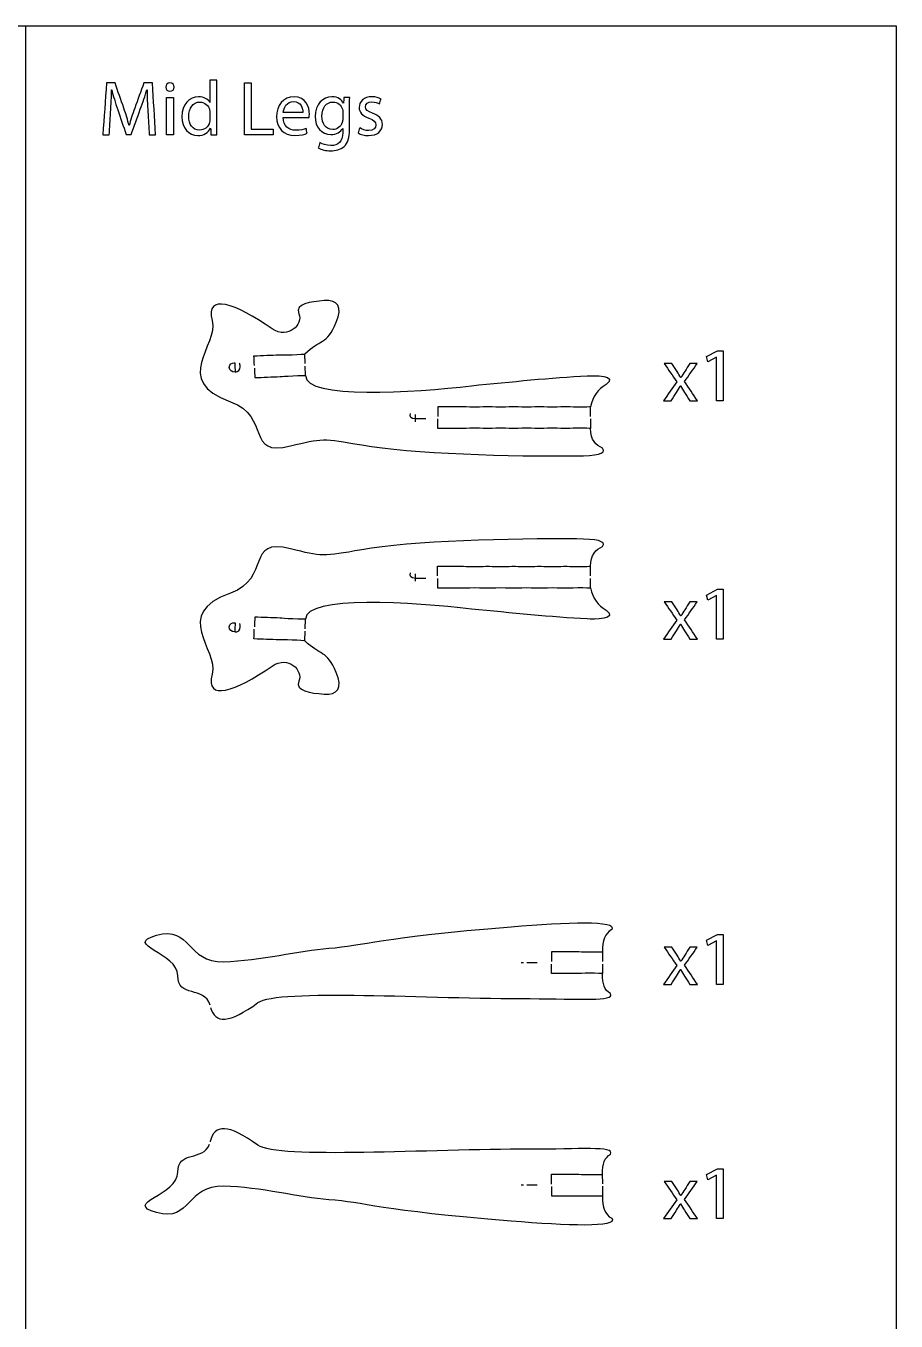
# Model space of a CAD drawing. Extents: x 0 to 710, y 0 to 350.
# Drawn here: x 590 to 710, y 171.9 to 350.4 of the extents above; entities that cross this region are included whole.
import ezdxf

# ---------------------------------------------------------------- set-up
doc = ezdxf.new("R2010")
doc.units = 0
doc.header["$MEASUREMENT"] = 0
doc.layers.add('DEFAULT', color=18, linetype='CONTINUOUS')

msp = doc.modelspace()

# ---------------------------------------------------------------- linework, layer by layer
at = {"layer": 'DEFAULT', "color": 18}
for points in [[(710, 0.35), (0, 0.35), (0, 350.35), (710, 350.35)], [(710, 0.35), (590, 0.35), (590, 350.35), (710, 350.35)]]:
    msp.add_lwpolyline(points, close=True, dxfattribs=at)
at = {"layer": 'DEFAULT', "color": 5}
for points in [[(620.13, 342.49), (621.05, 342.49), (621.05, 336.13), (624.1, 336.13), (624.1, 335.35), (620.13, 335.35)], [(609.41, 340.47), (610.34, 340.47), (610.34, 335.35), (609.41, 335.35)], [(685.25, 304.71), (685.23, 304.71), (684.03, 304.07), (683.85, 304.78), (685.35, 305.58), (686.15, 305.58), (686.15, 298.7), (685.25, 298.7)], [(685.25, 271.87), (685.23, 271.87), (684.03, 271.22), (683.85, 271.93), (685.35, 272.74), (686.15, 272.74), (686.15, 265.86), (685.25, 265.86)], [(685.25, 224.28), (685.23, 224.28), (684.03, 223.64), (683.85, 224.35), (685.35, 225.15), (686.15, 225.15), (686.15, 218.27), (685.25, 218.27)], [(685.25, 192.01), (685.23, 192.01), (684.03, 191.36), (683.85, 192.07), (685.35, 192.87), (686.15, 192.87), (686.15, 186), (685.25, 186)]]:
    msp.add_lwpolyline(points, close=True, dxfattribs=at)
at = {"layer": 'DEFAULT', "color": 1}
for points in [[(628.5, 303.84), (628.45, 305.16)], [(628.56, 302.16), (628.51, 303.48)], [(667.88, 296.54), (667.88, 297.86)], [(667.89, 294.87), (667.89, 296.19)], [(667.88, 274.58), (667.88, 275.91)], [(667.88, 272.91), (667.88, 274.23)], [(628.51, 267.29), (628.56, 268.61)], [(628.45, 265.61), (628.5, 266.94)], [(669.5, 222.76), (669.5, 221.43)], [(669.5, 221.08), (669.49, 219.76)], [(669.48, 192.12), (669.49, 190.79)], [(669.49, 190.45), (669.5, 189.12)]]:
    msp.add_lwpolyline(points, dxfattribs=at)
at = {"layer": 'DEFAULT', "color": 18}
for points in [[(643.72, 295.79), (643.72, 296.81)], [(643.72, 273.83), (643.72, 274.84)], [(658.6, 221.26), (658.28, 221.26)], [(660.52, 221.26), (659.07, 221.26)], [(658.6, 190.61), (658.28, 190.61)], [(660.52, 190.61), (659.07, 190.61)]]:
    msp.add_lwpolyline(points, dxfattribs=at)
at = {"layer": 'DEFAULT', "color": 5}
for points, knots in [([(616.31, 342.87), (616.31, 340.8), (616.31, 338.74), (616.31, 336.68), (616.31, 336.22), (616.32, 335.7), (616.35, 335.35), (616.07, 335.35), (615.79, 335.35), (615.51, 335.35), (615.5, 335.65), (615.49, 335.95), (615.47, 336.24), (615.47, 336.24), (615.46, 336.24), (615.45, 336.24), (615.17, 335.67), (614.54, 335.24), (613.7, 335.24), (612.47, 335.24), (611.51, 336.28), (611.51, 337.84), (611.5, 339.54), (612.56, 340.59), (613.81, 340.59), (614.59, 340.59), (615.12, 340.22), (615.36, 339.81), (615.36, 339.81), (615.37, 339.81), (615.38, 339.81), (615.38, 340.83), (615.38, 341.85), (615.38, 342.87), (615.69, 342.87), (616, 342.87), (616.31, 342.87)], [2.641, 2.641, 2.641, 2.641, 20.189, 20.189, 20.189, 21.189, 21.189, 21.189, 23.559, 23.559, 23.559, 26.080857, 26.080857, 26.080857, 26.140857, 26.140857, 26.140857, 27.140857, 27.140857, 27.140857, 28.140857, 28.140857, 28.140857, 29.140857, 29.140857, 29.140857, 30.140857, 30.140857, 30.140857, 30.200857, 30.200857, 30.200857, 38.868857, 38.868857, 38.868857, 41.509857, 41.509857, 41.509857, 41.509857]), ([(606.82, 338.49), (606.76, 339.48), (606.7, 340.68), (606.71, 341.56), (606.7, 341.56), (606.69, 341.56), (606.68, 341.56), (606.43, 340.73), (606.14, 339.84), (605.78, 338.86), (605.36, 337.7), (604.94, 336.55), (604.52, 335.39), (604.29, 335.39), (604.05, 335.39), (603.82, 335.39), (603.44, 336.53), (603.05, 337.66), (602.67, 338.79), (602.33, 339.8), (602.04, 340.72), (601.84, 341.56), (601.83, 341.56), (601.83, 341.56), (601.82, 341.56), (601.8, 340.68), (601.75, 339.48), (601.68, 338.41), (601.62, 337.39), (601.56, 336.37), (601.49, 335.35), (601.2, 335.35), (600.91, 335.35), (600.61, 335.35), (600.78, 337.73), (600.95, 340.11), (601.11, 342.49), (601.5, 342.49), (601.89, 342.49), (602.29, 342.49), (602.69, 341.34), (603.1, 340.19), (603.5, 339.04), (603.8, 338.16), (604.04, 337.37), (604.22, 336.63), (604.23, 336.63), (604.24, 336.63), (604.25, 336.63), (604.43, 337.35), (604.69, 338.14), (605.01, 339.04), (605.43, 340.19), (605.85, 341.34), (606.28, 342.49), (606.67, 342.49), (607.06, 342.49), (607.45, 342.49), (607.6, 340.11), (607.75, 337.73), (607.89, 335.35), (607.59, 335.35), (607.3, 335.35), (607, 335.35), (606.94, 336.4), (606.88, 337.44), (606.82, 338.49)], [8.894633, 8.894633, 8.894633, 8.894633, 9.894633, 9.894633, 9.894633, 9.984633, 9.984633, 9.984633, 10.984633, 10.984633, 10.984633, 21.42403, 21.42403, 21.42403, 23.40303, 23.40303, 23.40303, 33.573396, 33.573396, 33.573396, 34.573396, 34.573396, 34.573396, 34.632396, 34.632396, 34.632396, 35.632396, 35.632396, 35.632396, 44.319134, 44.319134, 44.319134, 46.809134, 46.809134, 46.809134, 67.077238, 67.077238, 67.077238, 70.407238, 70.407238, 70.407238, 80.776638, 80.776638, 80.776638, 81.776638, 81.776638, 81.776638, 81.866638, 81.866638, 81.866638, 82.866638, 82.866638, 82.866638, 93.287235, 93.287235, 93.287235, 96.617235, 96.617235, 96.617235, 116.875457, 116.875457, 116.875457, 119.425457, 119.425457, 119.425457, 128.32009, 128.32009, 128.32009, 128.32009]), ([(610.45, 341.91), (610.46, 341.6), (610.22, 341.34), (609.85, 341.34), (609.52, 341.34), (609.29, 341.6), (609.29, 341.91), (609.29, 342.24), (609.54, 342.5), (609.87, 342.5), (610.22, 342.5), (610.45, 342.24), (610.45, 341.91)], [1, 1, 1, 1, 2, 2, 2, 3, 3, 3, 4, 4, 4, 5, 5, 5, 5]), ([(615.38, 338.39), (615.38, 338.51), (615.37, 338.67), (615.33, 338.78), (615.2, 339.37), (614.69, 339.86), (613.99, 339.86), (613.03, 339.86), (612.46, 339.01), (612.46, 337.88), (612.46, 336.84), (612.96, 335.99), (613.97, 335.99), (614.59, 335.99), (615.17, 336.4), (615.33, 337.1), (615.37, 337.23), (615.38, 337.35), (615.38, 337.5), (615.38, 337.8), (615.38, 338.09), (615.38, 338.39)], [2.52, 2.52, 2.52, 2.52, 3.52, 3.52, 3.52, 4.52, 4.52, 4.52, 5.52, 5.52, 5.52, 6.52, 6.52, 6.52, 7.52, 7.52, 7.52, 8.52, 8.52, 8.52, 11.04, 11.04, 11.04, 11.04]), ([(625.46, 337.74), (625.48, 336.49), (626.29, 335.97), (627.22, 335.97), (627.89, 335.97), (628.29, 336.08), (628.64, 336.23), (628.69, 336.01), (628.74, 335.79), (628.8, 335.56), (628.47, 335.42), (627.91, 335.25), (627.09, 335.25), (625.52, 335.25), (624.57, 336.28), (624.57, 337.83), (624.57, 339.37), (625.48, 340.59), (626.98, 340.59), (628.65, 340.59), (629.09, 339.12), (629.09, 338.18), (629.09, 337.99), (629.07, 337.84), (629.06, 337.74), (627.86, 337.74), (626.66, 337.74), (625.46, 337.74)], [10.2, 10.2, 10.2, 10.2, 11.2, 11.2, 11.2, 12.2, 12.2, 12.2, 14.142833, 14.142833, 14.142833, 15.142833, 15.142833, 15.142833, 16.142833, 16.142833, 16.142833, 17.142833, 17.142833, 17.142833, 18.142833, 18.142833, 18.142833, 19.142833, 19.142833, 19.142833, 29.342833, 29.342833, 29.342833, 29.342833]), ([(628.19, 338.41), (628.2, 339), (627.95, 339.92), (626.9, 339.92), (625.96, 339.92), (625.55, 339.06), (625.47, 338.41), (626.38, 338.41), (627.29, 338.41), (628.19, 338.41)], [7.709, 7.709, 7.709, 7.709, 8.709, 8.709, 8.709, 9.709, 9.709, 9.709, 17.418, 17.418, 17.418, 17.418]), ([(634.66, 340.47), (634.64, 340.1), (634.62, 339.69), (634.62, 339.07), (634.62, 338.08), (634.62, 337.08), (634.62, 336.09), (634.62, 334.92), (634.38, 334.2), (633.89, 333.75), (633.39, 333.29), (632.67, 333.14), (632.02, 333.14), (631.41, 333.14), (630.73, 333.29), (630.32, 333.56), (630.4, 333.8), (630.48, 334.04), (630.55, 334.27), (630.89, 334.06), (631.42, 333.87), (632.06, 333.87), (633.01, 333.87), (633.71, 334.37), (633.71, 335.66), (633.71, 335.85), (633.71, 336.04), (633.71, 336.23), (633.7, 336.23), (633.69, 336.23), (633.69, 336.23), (633.4, 335.75), (632.85, 335.37), (632.06, 335.37), (630.79, 335.37), (629.88, 336.45), (629.88, 337.87), (629.88, 339.61), (631.01, 340.59), (632.18, 340.59), (633.07, 340.59), (633.56, 340.13), (633.78, 339.7), (633.79, 339.7), (633.8, 339.7), (633.8, 339.7), (633.82, 339.96), (633.83, 340.22), (633.84, 340.47), (634.12, 340.47), (634.39, 340.47), (634.66, 340.47)], [2.31, 2.31, 2.31, 2.31, 3.31, 3.31, 3.31, 11.739, 11.739, 11.739, 12.739, 12.739, 12.739, 13.739, 13.739, 13.739, 14.739, 14.739, 14.739, 16.853635, 16.853635, 16.853635, 17.853635, 17.853635, 17.853635, 18.853635, 18.853635, 18.853635, 20.473635, 20.473635, 20.473635, 20.532635, 20.532635, 20.532635, 21.532635, 21.532635, 21.532635, 22.532635, 22.532635, 22.532635, 23.532635, 23.532635, 23.532635, 24.532635, 24.532635, 24.532635, 24.593635, 24.593635, 24.593635, 26.787864, 26.787864, 26.787864, 29.097864, 29.097864, 29.097864, 29.097864]), ([(633.7, 338.45), (633.7, 338.61), (633.69, 338.75), (633.64, 338.88), (633.47, 339.42), (633.02, 339.86), (632.34, 339.86), (631.45, 339.86), (630.82, 339.11), (630.82, 337.92), (630.82, 336.92), (631.33, 336.08), (632.33, 336.08), (632.9, 336.08), (633.42, 336.44), (633.62, 337.04), (633.68, 337.19), (633.7, 337.37), (633.7, 337.53), (633.7, 337.84), (633.7, 338.15), (633.7, 338.45)], [2.61, 2.61, 2.61, 2.61, 3.61, 3.61, 3.61, 4.61, 4.61, 4.61, 5.61, 5.61, 5.61, 6.61, 6.61, 6.61, 7.61, 7.61, 7.61, 8.61, 8.61, 8.61, 11.22, 11.22, 11.22, 11.22]), ([(636.04, 336.31), (636.31, 336.12), (636.8, 335.93), (637.26, 335.93), (637.94, 335.93), (638.26, 336.27), (638.26, 336.7), (638.26, 337.14), (637.99, 337.38), (637.31, 337.64), (636.38, 337.97), (635.95, 338.47), (635.95, 339.09), (635.95, 339.91), (636.62, 340.59), (637.72, 340.59), (638.24, 340.59), (638.69, 340.44), (638.98, 340.27), (638.9, 340.05), (638.82, 339.82), (638.74, 339.6), (638.54, 339.72), (638.17, 339.89), (637.7, 339.89), (637.15, 339.89), (636.84, 339.58), (636.84, 339.19), (636.84, 338.77), (637.15, 338.58), (637.81, 338.33), (638.7, 337.99), (639.16, 337.54), (639.16, 336.78), (639.16, 335.88), (638.46, 335.25), (637.24, 335.25), (636.68, 335.25), (636.16, 335.38), (635.8, 335.6), (635.88, 335.83), (635.96, 336.07), (636.04, 336.31)], [2.115585, 2.115585, 2.115585, 2.115585, 3.115585, 3.115585, 3.115585, 4.115585, 4.115585, 4.115585, 5.115585, 5.115585, 5.115585, 6.115585, 6.115585, 6.115585, 7.115585, 7.115585, 7.115585, 8.115585, 8.115585, 8.115585, 10.145531, 10.145531, 10.145531, 11.145531, 11.145531, 11.145531, 12.145531, 12.145531, 12.145531, 13.145531, 13.145531, 13.145531, 14.145531, 14.145531, 14.145531, 15.145531, 15.145531, 15.145531, 16.145531, 16.145531, 16.145531, 18.261116, 18.261116, 18.261116, 18.261116]), ([(679.06, 303.82), (679.3, 303.46), (679.54, 303.09), (679.79, 302.72), (679.98, 302.44), (680.14, 302.17), (680.31, 301.89), (680.32, 301.89), (680.33, 301.89), (680.34, 301.89), (680.51, 302.19), (680.68, 302.46), (680.85, 302.73), (681.09, 303.1), (681.33, 303.46), (681.57, 303.82), (681.9, 303.82), (682.24, 303.82), (682.57, 303.82), (681.99, 303), (681.41, 302.17), (680.82, 301.35), (681.42, 300.46), (682.02, 299.58), (682.62, 298.7), (682.27, 298.7), (681.92, 298.7), (681.57, 298.7), (681.32, 299.08), (681.06, 299.47), (680.81, 299.85), (680.61, 300.15), (680.44, 300.44), (680.26, 300.74), (680.26, 300.74), (680.25, 300.74), (680.24, 300.74), (680.07, 300.44), (679.89, 300.16), (679.7, 299.85), (679.46, 299.47), (679.21, 299.08), (678.96, 298.7), (678.62, 298.7), (678.28, 298.7), (677.94, 298.7), (678.54, 299.57), (679.15, 300.44), (679.76, 301.31), (679.18, 302.15), (678.6, 302.99), (678.02, 303.82), (678.37, 303.82), (678.71, 303.82), (679.06, 303.82)], [0, 0, 0, 0, 3.744236, 3.744236, 3.744236, 4.744236, 4.744236, 4.744236, 4.834236, 4.834236, 4.834236, 5.834236, 5.834236, 5.834236, 9.536897, 9.536897, 9.536897, 12.386897, 12.386897, 12.386897, 20.975777, 20.975777, 20.975777, 30.044944, 30.044944, 30.044944, 33.043944, 33.043944, 33.043944, 36.945644, 36.945644, 36.945644, 37.945644, 37.945644, 37.945644, 38.005644, 38.005644, 38.005644, 39.005644, 39.005644, 39.005644, 42.891048, 42.891048, 42.891048, 45.801048, 45.801048, 45.801048, 54.830649, 54.830649, 54.830649, 63.475558, 63.475558, 63.475558, 66.414558, 66.414558, 66.414558, 66.414558]), ([(679.06, 270.98), (679.3, 270.61), (679.54, 270.25), (679.79, 269.88), (679.98, 269.6), (680.14, 269.33), (680.31, 269.04), (680.32, 269.04), (680.33, 269.04), (680.34, 269.04), (680.51, 269.35), (680.68, 269.62), (680.85, 269.89), (681.09, 270.25), (681.33, 270.62), (681.57, 270.98), (681.9, 270.98), (682.24, 270.98), (682.57, 270.98), (681.99, 270.16), (681.41, 269.33), (680.82, 268.51), (681.42, 267.62), (682.02, 266.74), (682.62, 265.86), (682.27, 265.86), (681.92, 265.86), (681.57, 265.86), (681.32, 266.24), (681.06, 266.63), (680.81, 267.01), (680.61, 267.31), (680.44, 267.6), (680.26, 267.9), (680.26, 267.9), (680.25, 267.9), (680.24, 267.9), (680.07, 267.6), (679.89, 267.32), (679.7, 267.01), (679.46, 266.63), (679.21, 266.24), (678.96, 265.86), (678.62, 265.86), (678.28, 265.86), (677.94, 265.86), (678.54, 266.73), (679.15, 267.6), (679.76, 268.47), (679.18, 269.31), (678.6, 270.15), (678.02, 270.98), (678.37, 270.98), (678.71, 270.98), (679.06, 270.98)], [0, 0, 0, 0, 3.744236, 3.744236, 3.744236, 4.744236, 4.744236, 4.744236, 4.834236, 4.834236, 4.834236, 5.834236, 5.834236, 5.834236, 9.536897, 9.536897, 9.536897, 12.386897, 12.386897, 12.386897, 20.975777, 20.975777, 20.975777, 30.044944, 30.044944, 30.044944, 33.043944, 33.043944, 33.043944, 36.945644, 36.945644, 36.945644, 37.945644, 37.945644, 37.945644, 38.005644, 38.005644, 38.005644, 39.005644, 39.005644, 39.005644, 42.891048, 42.891048, 42.891048, 45.801048, 45.801048, 45.801048, 54.830649, 54.830649, 54.830649, 63.475558, 63.475558, 63.475558, 66.414558, 66.414558, 66.414558, 66.414558]), ([(679.06, 223.39), (679.3, 223.03), (679.54, 222.66), (679.79, 222.29), (679.98, 222.01), (680.14, 221.74), (680.31, 221.46), (680.32, 221.46), (680.33, 221.46), (680.34, 221.46), (680.51, 221.76), (680.68, 222.03), (680.85, 222.3), (681.09, 222.67), (681.33, 223.03), (681.57, 223.39), (681.9, 223.39), (682.24, 223.39), (682.57, 223.39), (681.99, 222.57), (681.41, 221.74), (680.82, 220.92), (681.42, 220.04), (682.02, 219.15), (682.62, 218.27), (682.27, 218.27), (681.92, 218.27), (681.57, 218.27), (681.32, 218.66), (681.06, 219.04), (680.81, 219.43), (680.61, 219.72), (680.44, 220.01), (680.26, 220.31), (680.26, 220.31), (680.25, 220.31), (680.24, 220.31), (680.07, 220.01), (679.89, 219.73), (679.7, 219.43), (679.46, 219.04), (679.21, 218.66), (678.96, 218.27), (678.62, 218.27), (678.28, 218.27), (677.94, 218.27), (678.54, 219.14), (679.15, 220.01), (679.76, 220.89), (679.18, 221.72), (678.6, 222.56), (678.02, 223.39), (678.37, 223.39), (678.71, 223.39), (679.06, 223.39)], [2.939, 2.939, 2.939, 2.939, 6.683236, 6.683236, 6.683236, 7.683236, 7.683236, 7.683236, 7.773236, 7.773236, 7.773236, 8.773236, 8.773236, 8.773236, 12.475897, 12.475897, 12.475897, 15.325897, 15.325897, 15.325897, 23.915594, 23.915594, 23.915594, 32.984762, 32.984762, 32.984762, 35.983762, 35.983762, 35.983762, 39.886299, 39.886299, 39.886299, 40.886299, 40.886299, 40.886299, 40.946299, 40.946299, 40.946299, 41.946299, 41.946299, 41.946299, 45.832544, 45.832544, 45.832544, 48.742544, 48.742544, 48.742544, 57.772966, 57.772966, 57.772966, 66.417875, 66.417875, 66.417875, 69.356875, 69.356875, 69.356875, 69.356875]), ([(679.06, 191.12), (679.3, 190.75), (679.54, 190.38), (679.79, 190.02), (679.98, 189.73), (680.14, 189.47), (680.31, 189.18), (680.32, 189.18), (680.33, 189.18), (680.34, 189.18), (680.51, 189.49), (680.68, 189.75), (680.85, 190.03), (681.09, 190.39), (681.33, 190.75), (681.57, 191.12), (681.9, 191.12), (682.24, 191.12), (682.57, 191.12), (681.99, 190.29), (681.41, 189.47), (680.82, 188.64), (681.42, 187.76), (682.02, 186.88), (682.62, 186), (682.27, 186), (681.92, 186), (681.57, 186), (681.32, 186.38), (681.06, 186.76), (680.81, 187.15), (680.61, 187.45), (680.44, 187.73), (680.26, 188.04), (680.26, 188.04), (680.25, 188.04), (680.24, 188.04), (680.07, 187.73), (679.89, 187.46), (679.7, 187.15), (679.46, 186.76), (679.21, 186.38), (678.96, 186), (678.62, 186), (678.28, 186), (677.94, 186), (678.54, 186.87), (679.15, 187.74), (679.76, 188.61), (679.18, 189.45), (678.6, 190.28), (678.02, 191.12), (678.37, 191.12), (678.71, 191.12), (679.06, 191.12)], [0, 0, 0, 0, 3.744236, 3.744236, 3.744236, 4.744236, 4.744236, 4.744236, 4.834236, 4.834236, 4.834236, 5.834236, 5.834236, 5.834236, 9.536897, 9.536897, 9.536897, 12.386897, 12.386897, 12.386897, 20.976594, 20.976594, 20.976594, 30.045762, 30.045762, 30.045762, 33.044762, 33.044762, 33.044762, 36.947299, 36.947299, 36.947299, 37.947299, 37.947299, 37.947299, 38.007299, 38.007299, 38.007299, 39.007299, 39.007299, 39.007299, 42.893544, 42.893544, 42.893544, 45.803544, 45.803544, 45.803544, 54.833966, 54.833966, 54.833966, 63.478875, 63.478875, 63.478875, 66.417875, 66.417875, 66.417875, 66.417875])]:
    msp.add_open_spline(points, degree=3, knots=knots, dxfattribs=at)
at = {"layer": 'DEFAULT', "color": 1}
for points, knots in [([(621.51, 303.56), (621.49, 304), (621.47, 304.45), (621.45, 304.89), (622.62, 304.94), (623.79, 304.98), (624.95, 305.02), (625.22, 305.03), (625.74, 305), (626.7, 305.04), (627.67, 305.08), (628.45, 305.13), (628.45, 305.16), (630.54, 307.18), (631.5, 306.4), (632.8, 309.51), (633.69, 311.63), (633.01, 312.66), (631.12, 312.5), (629.3, 312.34), (627.03, 312.08), (627.64, 310.7), (628.28, 309.26), (626.2, 307.08), (623.95, 308.63), (618.85, 312.16), (614.71, 313.56), (615.69, 309.74), (616.58, 306.28), (609.99, 301.52), (618.23, 298.57), (623.82, 296.56), (620.24, 290.89), (626.48, 292.47), (630.76, 293.55), (631.03, 293.56), (636.31, 292.61), (642.93, 291.4), (657.19, 291.01), (665.93, 291.11), (668.61, 291.14), (670.11, 291.37), (669.52, 292.17), (668.59, 292.54), (667.88, 293.31), (667.88, 294.87), (667.86, 294.89), (667.08, 294.92), (666.13, 294.92), (665.17, 294.92), (664.65, 294.87), (664.38, 294.87), (664.1, 294.87), (663.58, 294.92), (662.59, 294.92), (661.59, 294.92), (661.07, 294.87), (660.78, 294.87), (660.52, 294.87), (660, 294.92), (659.04, 294.92), (658.07, 294.92), (657.56, 294.87), (657.28, 294.87), (657.01, 294.87), (656.48, 294.92), (655.49, 294.92), (654.49, 294.92), (653.97, 294.87), (653.69, 294.87), (653.41, 294.87), (652.89, 294.92), (651.89, 294.92), (650.9, 294.92), (650.37, 294.87), (650.09, 294.87), (648.99, 294.87), (647.89, 294.87), (646.79, 294.87), (646.79, 295.31), (646.79, 295.75), (646.79, 296.19)], [0, 0, 0, 0, 3.772983, 3.772983, 3.772983, 13.699881, 13.699881, 13.699881, 14.699881, 14.699881, 14.699881, 15.699881, 15.699881, 15.699881, 16.699881, 16.699881, 16.699881, 17.699881, 17.699881, 17.699881, 18.699881, 18.699881, 18.699881, 19.699881, 19.699881, 19.699881, 20.699881, 20.699881, 20.699881, 21.699881, 21.699881, 21.699881, 22.699881, 22.699881, 22.699881, 23.699881, 23.699881, 23.699881, 24.699881, 24.699881, 24.699881, 25.699881, 25.699881, 25.699881, 26.699881, 26.699881, 26.699881, 27.699881, 27.699881, 27.699881, 28.699881, 28.699881, 28.699881, 29.699881, 29.699881, 29.699881, 30.699881, 30.699881, 30.699881, 31.699881, 31.699881, 31.699881, 32.699881, 32.699881, 32.699881, 33.699881, 33.699881, 33.699881, 34.699881, 34.699881, 34.699881, 35.699881, 35.699881, 35.699881, 36.699881, 36.699881, 36.699881, 46.069881, 46.069881, 46.069881, 49.819881, 49.819881, 49.819881, 49.819881]), ([(621.52, 303.21), (621.53, 302.77), (621.55, 302.33), (621.57, 301.89), (622.73, 301.94), (623.9, 301.98), (625.07, 302.03), (625.34, 302.04), (625.85, 302.1), (626.81, 302.14), (627.77, 302.18), (628.54, 302.18), (628.56, 302.16), (628.55, 298.87), (643.47, 299.83), (651.46, 300.77), (656.9, 301.31), (662.52, 301.89), (667.4, 302.13), (668.25, 302.18), (671.8, 302.25), (670, 300.92), (668.92, 300.28), (668.13, 299.3), (667.88, 297.86), (667.86, 297.84), (667.09, 297.82), (666.13, 297.82), (665.17, 297.82), (664.66, 297.87), (664.38, 297.87), (664.1, 297.87), (663.58, 297.82), (662.59, 297.82), (661.59, 297.82), (661.07, 297.87), (660.78, 297.87), (660.52, 297.87), (660, 297.82), (659.04, 297.82), (658.07, 297.82), (657.56, 297.87), (657.29, 297.87), (657.01, 297.87), (656.48, 297.82), (655.49, 297.82), (654.49, 297.82), (653.97, 297.87), (653.69, 297.87), (653.41, 297.87), (652.89, 297.82), (651.89, 297.82), (650.9, 297.82), (650.37, 297.87), (650.09, 297.87), (648.99, 297.87), (647.89, 297.87), (646.79, 297.87), (646.79, 297.43), (646.79, 296.98), (646.79, 296.54)], [0, 0, 0, 0, 3.733015, 3.733015, 3.733015, 13.650298, 13.650298, 13.650298, 14.650298, 14.650298, 14.650298, 15.650298, 15.650298, 15.650298, 16.650298, 16.650298, 16.650298, 17.650298, 17.650298, 17.650298, 18.650298, 18.650298, 18.650298, 19.650298, 19.650298, 19.650298, 20.650298, 20.650298, 20.650298, 21.650298, 21.650298, 21.650298, 22.650298, 22.650298, 22.650298, 23.650298, 23.650298, 23.650298, 24.650298, 24.650298, 24.650298, 25.650298, 25.650298, 25.650298, 26.650298, 26.650298, 26.650298, 27.650298, 27.650298, 27.650298, 28.650298, 28.650298, 28.650298, 29.650298, 29.650298, 29.650298, 39.030303, 39.030303, 39.030303, 42.790303, 42.790303, 42.790303, 42.790303]), ([(646.78, 274.58), (646.78, 275.02), (646.78, 275.46), (646.78, 275.9), (647.89, 275.9), (648.99, 275.9), (650.09, 275.9), (650.37, 275.9), (650.89, 275.85), (651.89, 275.85), (652.88, 275.85), (653.41, 275.9), (653.69, 275.9), (653.97, 275.9), (654.49, 275.85), (655.48, 275.85), (656.48, 275.85), (657.01, 275.9), (657.28, 275.9), (657.56, 275.9), (658.07, 275.85), (659.04, 275.85), (660, 275.85), (660.51, 275.9), (660.78, 275.9), (661.06, 275.9), (661.59, 275.85), (662.59, 275.85), (663.58, 275.85), (664.1, 275.9), (664.38, 275.9), (664.65, 275.9), (665.16, 275.85), (666.13, 275.85), (667.08, 275.85), (667.86, 275.88), (667.88, 275.91), (667.88, 277.47), (668.59, 278.23), (669.52, 278.6), (670.11, 279.4), (668.61, 279.64), (665.93, 279.66), (657.19, 279.76), (642.93, 279.37), (636.31, 278.17), (631.03, 277.21), (630.75, 277.22), (626.48, 278.31), (620.24, 279.89), (623.82, 274.21), (618.23, 272.2), (609.99, 269.25), (616.58, 264.49), (615.69, 261.03), (614.71, 257.22), (618.85, 258.61), (623.95, 262.14), (626.2, 263.69), (628.28, 261.51), (627.64, 260.08), (627.03, 258.69), (629.3, 258.43), (631.11, 258.28), (633, 258.11), (633.69, 259.14), (632.8, 261.27), (631.5, 264.37), (630.54, 263.59), (628.45, 265.61), (628.44, 265.65), (627.67, 265.69), (626.7, 265.73), (625.73, 265.77), (625.22, 265.74), (624.95, 265.75), (623.78, 265.79), (622.62, 265.84), (621.45, 265.88), (621.47, 266.33), (621.49, 266.77), (621.5, 267.21)], [0, 0, 0, 0, 3.75, 3.75, 3.75, 13.12, 13.12, 13.12, 14.12, 14.12, 14.12, 15.12, 15.12, 15.12, 16.12, 16.12, 16.12, 17.12, 17.12, 17.12, 18.12, 18.12, 18.12, 19.12, 19.12, 19.12, 20.12, 20.12, 20.12, 21.12, 21.12, 21.12, 22.12, 22.12, 22.12, 23.12, 23.12, 23.12, 24.12, 24.12, 24.12, 25.12, 25.12, 25.12, 26.12, 26.12, 26.12, 27.12, 27.12, 27.12, 28.12, 28.12, 28.12, 29.12, 29.12, 29.12, 30.12, 30.12, 30.12, 31.12, 31.12, 31.12, 32.12, 32.12, 32.12, 33.12, 33.12, 33.12, 34.12, 34.12, 34.12, 35.12, 35.12, 35.12, 36.12, 36.12, 36.12, 46.046898, 46.046898, 46.046898, 49.819881, 49.819881, 49.819881, 49.819881]), ([(646.78, 274.23), (646.78, 273.79), (646.78, 273.35), (646.78, 272.91), (647.89, 272.9), (648.99, 272.9), (650.09, 272.9), (650.37, 272.9), (650.9, 272.95), (651.89, 272.95), (652.88, 272.95), (653.41, 272.91), (653.69, 272.91), (653.97, 272.91), (654.49, 272.95), (655.49, 272.95), (656.48, 272.95), (657.01, 272.91), (657.29, 272.91), (657.56, 272.9), (658.07, 272.95), (659.04, 272.95), (660, 272.95), (660.51, 272.91), (660.78, 272.91), (661.06, 272.91), (661.59, 272.95), (662.59, 272.95), (663.58, 272.95), (664.1, 272.91), (664.38, 272.91), (664.66, 272.91), (665.16, 272.95), (666.13, 272.95), (667.09, 272.95), (667.86, 272.93), (667.88, 272.91), (668.13, 271.47), (668.92, 270.5), (670, 269.85), (671.8, 268.52), (668.24, 268.6), (667.4, 268.64), (662.52, 268.88), (656.89, 269.47), (651.46, 270), (643.47, 270.94), (628.55, 271.9), (628.56, 268.61), (628.54, 268.59), (627.77, 268.59), (626.81, 268.63), (625.84, 268.67), (625.34, 268.74), (625.06, 268.75), (623.9, 268.79), (622.73, 268.83), (621.57, 268.88), (621.55, 268.44), (621.53, 268), (621.52, 267.56)], [0, 0, 0, 0, 3.76, 3.76, 3.76, 13.140005, 13.140005, 13.140005, 14.140005, 14.140005, 14.140005, 15.140005, 15.140005, 15.140005, 16.140005, 16.140005, 16.140005, 17.140005, 17.140005, 17.140005, 18.140005, 18.140005, 18.140005, 19.140005, 19.140005, 19.140005, 20.140005, 20.140005, 20.140005, 21.140005, 21.140005, 21.140005, 22.140005, 22.140005, 22.140005, 23.140005, 23.140005, 23.140005, 24.140005, 24.140005, 24.140005, 25.140005, 25.140005, 25.140005, 26.140005, 26.140005, 26.140005, 27.140005, 27.140005, 27.140005, 28.140005, 28.140005, 28.140005, 29.140005, 29.140005, 29.140005, 39.05691, 39.05691, 39.05691, 42.789537, 42.789537, 42.789537, 42.789537]), ([(615.39, 215.41), (614.62, 218.11), (610.9, 216.37), (610.95, 219.47), (611, 222.64), (603.24, 223.72), (608.02, 225.05), (612.79, 226.38), (612.16, 221.27), (617.27, 221.4), (622.38, 221.53), (627.76, 222.97), (631.76, 223.26), (636.66, 223.62), (638.67, 224.76), (656.94, 226.22), (664.58, 226.83), (671.74, 227.18), (670.78, 225.83), (669.83, 225.31), (669.5, 224.34), (669.5, 222.76), (669.49, 222.73), (668.71, 222.71), (667.75, 222.71), (666.79, 222.71), (666.27, 222.76), (666, 222.76), (664.84, 222.76), (663.67, 222.76), (662.5, 222.76), (662.5, 222.32), (662.5, 221.88), (662.5, 221.43)], [0, 0, 0, 0, 1, 1, 1, 2, 2, 2, 3, 3, 3, 4, 4, 4, 5, 5, 5, 6, 6, 6, 7, 7, 7, 8, 8, 8, 9, 9, 9, 18.920005, 18.920005, 18.920005, 22.680005, 22.680005, 22.680005, 22.680005]), ([(615.47, 215.07), (616.06, 212.85), (618.03, 212.86), (622, 215.76), (624.7, 217.73), (645.74, 216.28), (659.52, 216.31), (666.3, 216.33), (671.29, 215.83), (670.61, 217.01), (669.78, 217.48), (669.5, 218.32), (669.5, 219.76), (669.5, 219.79), (668.71, 219.81), (667.75, 219.81), (666.78, 219.81), (666.27, 219.76), (666, 219.76), (664.83, 219.76), (663.67, 219.76), (662.5, 219.76), (662.5, 220.2), (662.5, 220.64), (662.5, 221.08)], [0, 0, 0, 0, 1, 1, 1, 2, 2, 2, 3, 3, 3, 4, 4, 4, 5, 5, 5, 6, 6, 6, 15.92, 15.92, 15.92, 19.67, 19.67, 19.67, 19.67]), ([(662.5, 190.77), (662.5, 191.22), (662.5, 191.67), (662.5, 192.11), (663.67, 192.11), (664.83, 192.11), (666, 192.11), (666.27, 192.11), (666.78, 192.07), (667.75, 192.07), (668.72, 192.07), (669.5, 192.09), (669.5, 192.12), (669.5, 193.56), (669.78, 194.4), (670.62, 194.87), (671.29, 196.05), (666.29, 195.55), (659.49, 195.56), (645.71, 195.6), (624.7, 194.16), (622, 196.11), (617.93, 199.09), (615.96, 199.02), (615.43, 196.63), (615.43, 196.62), (615.42, 196.61), (615.42, 196.6)], [0, 0, 0, 0, 3.81, 3.81, 3.81, 13.72, 13.72, 13.72, 14.72, 14.72, 14.72, 15.72, 15.72, 15.72, 16.72, 16.72, 16.72, 17.72, 17.72, 17.72, 18.72, 18.72, 18.72, 19.72, 19.72, 19.72, 20.72, 20.72, 20.72, 20.72]), ([(662.5, 190.42), (662.5, 189.98), (662.5, 189.55), (662.5, 189.12), (663.67, 189.12), (664.84, 189.12), (666, 189.12), (666.27, 189.12), (666.79, 189.17), (667.75, 189.16), (668.71, 189.17), (669.49, 189.14), (669.5, 189.12), (669.51, 187.54), (669.83, 186.57), (670.78, 186.05), (671.75, 184.7), (664.58, 185.04), (656.94, 185.65), (638.67, 187.12), (636.66, 188.26), (631.76, 188.61), (627.76, 188.9), (622.38, 190.35), (617.27, 190.48), (612.16, 190.6), (612.79, 185.5), (608.02, 186.83), (603.24, 188.16), (611, 189.23), (610.95, 192.4), (610.9, 195.43), (614.43, 193.85), (615.32, 196.26)], [0, 0, 0, 0, 3.69, 3.69, 3.69, 13.61, 13.61, 13.61, 14.61, 14.61, 14.61, 15.61, 15.61, 15.61, 16.61, 16.61, 16.61, 17.61, 17.61, 17.61, 18.61, 18.61, 18.61, 19.61, 19.61, 19.61, 20.61, 20.61, 20.61, 21.61, 21.61, 21.61, 22.61, 22.61, 22.61, 22.61])]:
    msp.add_open_spline(points, degree=3, knots=knots, dxfattribs=at)
at = {"layer": 'DEFAULT', "color": 18}
for points, knots in [([(618.85, 302.65), (618.42, 302.63), (618.06, 302.88), (618.05, 303.3), (618.03, 303.77), (618.44, 303.92), (618.71, 303.93), (618.76, 303.93), (618.78, 303.93), (618.8, 303.92), (618.82, 303.5), (618.84, 303.07), (618.85, 302.65), (619.29, 302.67), (619.58, 302.95), (619.56, 303.39), (619.55, 303.62), (619.5, 303.78), (619.45, 303.87)], [0, 0, 0, 0, 1, 1, 1, 2, 2, 2, 3, 3, 3, 6.611952, 6.611952, 6.611952, 7.611952, 7.611952, 7.611952, 8.611952, 8.611952, 8.611952, 8.611952]), ([(645.17, 296.2), (644.69, 296.2), (644.21, 296.2), (643.72, 296.2), (643.1, 296.2), (642.85, 296.52), (643.05, 296.95)], [0, 0, 0, 0, 4.113, 4.113, 4.113, 5.113, 5.113, 5.113, 5.113]), ([(645.17, 274.23), (644.69, 274.23), (644.21, 274.23), (643.72, 274.23), (643.1, 274.23), (642.85, 274.55), (643.05, 274.98)], [0, 0, 0, 0, 4.113, 4.113, 4.113, 5.113, 5.113, 5.113, 5.113]), ([(618.81, 266.84), (618.37, 266.86), (618.03, 267.13), (618.05, 267.55), (618.07, 268.02), (618.49, 268.13), (618.76, 268.12), (618.81, 268.12), (618.83, 268.12), (618.85, 268.11), (618.84, 267.69), (618.82, 267.27), (618.81, 266.84), (619.24, 266.82), (619.55, 267.08), (619.56, 267.53), (619.57, 267.76), (619.53, 267.92), (619.49, 268.01)], [0, 0, 0, 0, 1, 1, 1, 2, 2, 2, 3, 3, 3, 6.612376, 6.612376, 6.612376, 7.612376, 7.612376, 7.612376, 8.612376, 8.612376, 8.612376, 8.612376])]:
    msp.add_open_spline(points, degree=3, knots=knots, dxfattribs=at)

doc.saveas('drawing.dxf')
